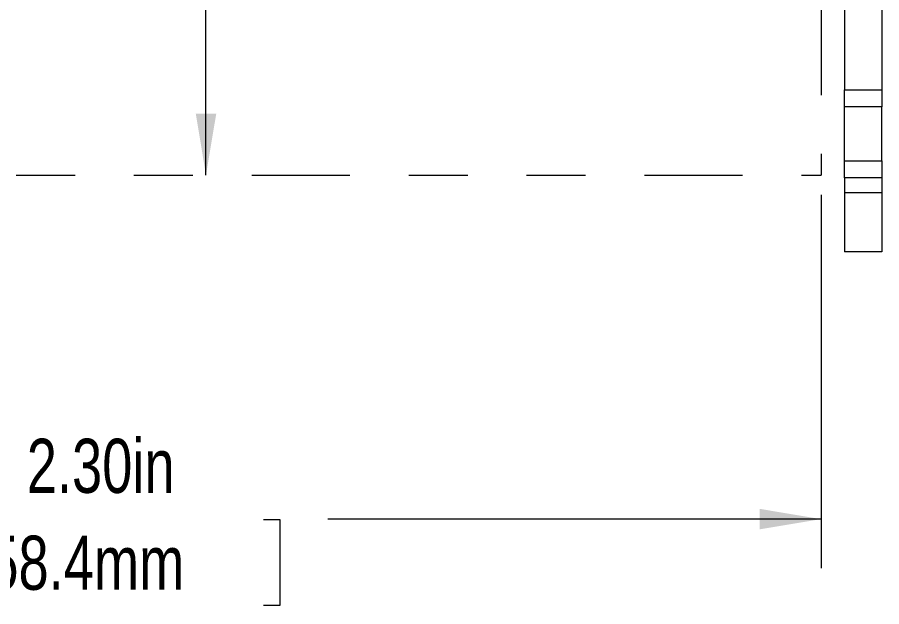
# Paper-space layout 'Inside Dim' of a CAD drawing. Header units: inches. Extents: x 0.04 to 7.3, y 0.02 to 5.63.
# Drawn here: x 1.908 to 3.376, y 3.415 to 4.415 of the extents above; entities that cross this region are included whole.
import ezdxf

# ---------------------------------------------------------------- set-up
doc = ezdxf.new("R2010")
doc.units = ezdxf.units.IN
doc.header["$MEASUREMENT"] = 0
doc.linetypes.add('PHANTOM', pattern=[0.5, 0.25, -0.05, 0.05, -0.05, 0.05, -0.05])
doc.styles.add('SLDTEXTSTYLE0', font='TXT', dxfattribs={"width": 0.75})
doc.dimstyles.new('SLDDIMSTYLE3', dxfattribs={"dimtxt": 0.091864, "dimasz": 0.104, "dimexe": 0, "dimexo": 0.0625, "dimgap": 0.022966, "dimtad": 0, "dimtih": 1, "dimtoh": 1, "dimrnd": 1e-09, "dimzin": 4, "dimdsep": 46, "dimtxsty": 'SLDTEXTSTYLE0', "dimsah": 1, "dimcen": 0.09, "dimadec": 0, "dimazin": 1, "dimtfac": 1, "dimtofl": 0, "dimtmove": 0, "dimatfit": 3, "dimfxl": 1, "dimfrac": 2, "dimtolj": 1, "dimtzin": 12, "dimarcsym": 0})
doc.dimstyles.new('SLDDIMSTYLE5', dxfattribs={"dimtxt": 0.091864, "dimasz": 0.104, "dimexe": 0, "dimexo": 0.0625, "dimgap": 0.022966, "dimtad": 0, "dimtih": 1, "dimtoh": 1, "dimrnd": 1e-09, "dimdsep": 46, "dimtxsty": 'SLDTEXTSTYLE0', "dimsah": 1, "dimcen": 0.09, "dimadec": 0, "dimazin": 2, "dimtfac": 1, "dimtofl": 0, "dimtmove": 0, "dimatfit": 3, "dimfxl": 1, "dimfrac": 2, "dimtolj": 1, "dimtzin": 12, "dimarcsym": 0})

# ---------------------------------------------------------------- blocks, each defined once
blk = doc.blocks.new('_D_8')
at = {"color": 7, "linetype": 'Continuous', "lineweight": 0, "ltscale": 0.666667}
for p, q in [((2.2284, 5.1375), (2.2284, 4.8079)), ((1.9948, 4.642), (1.9668, 4.642)), ((1.9668, 4.642), (1.9668, 4.4962)), ((2.462, 4.642), (2.49, 4.642)), ((2.49, 4.642), (2.49, 4.4962)), ((1.9668, 4.4962), (1.9948, 4.4962)), ((2.49, 4.4962), (2.462, 4.4962)), ((2.2284, 4.1475), (2.2284, 4.4775))]:
    blk.add_line(p, q, dxfattribs=at)
for points in [[(2.2284, 5.1375), (2.2111, 5.0335), (2.2458, 5.0335)], [(2.2284, 4.1475), (2.2458, 4.2515), (2.2111, 4.2515)]]:
    blk.add_solid(points, dxfattribs=at)
at = {"color": 7, "linetype": 'Continuous', "lineweight": 0, "ltscale": 0.666667, "char_height": 0.09186, "attachment_point": 1, "style": 'SLDTEXTSTYLE0'}
for s, insert in [('0.99in', (2.0601, 4.7791)), ('25.1mm', (1.9948, 4.6146))]:
    blk.add_mtext(s, dxfattribs=dict(at, insert=insert))
blk = doc.blocks.new('_D_9')
at = {"color": 7, "linetype": 'Continuous', "lineweight": 0, "ltscale": 0.666667}
for p, q in [((0.9728, 4.1142), (0.9728, 3.4803)), ((3.2728, 4.1142), (3.2728, 3.4803)), ((0.9728, 3.5636), (1.7494, 3.5636)), ((1.8588, 3.5629), (1.8308, 3.5629)), ((1.8308, 3.5629), (1.8308, 3.4171)), ((2.3261, 3.5629), (2.354, 3.5629)), ((2.354, 3.5629), (2.354, 3.4171)), ((3.2728, 3.5636), (2.4354, 3.5636)), ((1.8308, 3.4171), (1.8588, 3.4171)), ((2.354, 3.4171), (2.3261, 3.4171))]:
    blk.add_line(p, q, dxfattribs=at)
for points in [[(0.9728, 3.5636), (1.0768, 3.5463), (1.0768, 3.581)], [(3.2728, 3.5636), (3.1688, 3.581), (3.1688, 3.5463)]]:
    blk.add_solid(points, dxfattribs=at)
at = {"color": 7, "linetype": 'Continuous', "lineweight": 0, "ltscale": 0.666667, "char_height": 0.09186, "attachment_point": 1, "style": 'SLDTEXTSTYLE0'}
for s, insert in [('2.30in', (1.9241, 3.7)), ('58.4mm', (1.8588, 3.5355))]:
    blk.add_mtext(s, dxfattribs=dict(at, insert=insert))

psp = doc.layouts.new('Inside Dim')

# ---------------------------------------------------------------- linework, layer by layer
at = {"color": 7, "linetype": 'Continuous', "lineweight": 15, "ltscale": 0.666667}
for p, q in [((3.3128, 4.9927), (3.3128, 4.2924)), ((3.3758, 4.9927), (3.3758, 4.2924)), ((3.3128, 4.2924), (3.3758, 4.2924)), ((3.3128, 4.2632), (3.3128, 4.2924)), ((3.3758, 4.2924), (3.3758, 4.2632)), ((3.3758, 4.2632), (3.3128, 4.2632)), ((3.3128, 4.1719), (3.3128, 4.2632)), ((3.3758, 4.1719), (3.3758, 4.2632)), ((3.3128, 4.1719), (3.3758, 4.1719)), ((3.3128, 4.1427), (3.3128, 4.1719)), ((3.3758, 4.1719), (3.3758, 4.1427)), ((3.3758, 4.1427), (3.3128, 4.1427)), ((3.3128, 4.1427), (3.3128, 4.1175)), ((3.3758, 4.1427), (3.3758, 4.1175)), ((3.3758, 4.1175), (3.3128, 4.1175)), ((3.3128, 4.1175), (3.3128, 4.0175)), ((3.3758, 4.1175), (3.3758, 4.0175)), ((3.3758, 4.0175), (3.3128, 4.0175))]:
    psp.add_line(p, q, dxfattribs=at)
at = {"color": 7, "linetype": 'PHANTOM', "lineweight": 15, "ltscale": 0.666667}
for p in [(3.2728, 4.45), (0.9728, 4.1475)]:
    psp.add_line(p, (3.2728, 4.1475), dxfattribs=at)

# ---------------------------------------------------------------- dimensions: what is measured, and where the dimension line sits
at = {"color": 7, "linetype": 'Continuous', "lineweight": 0, "ltscale": 0.666667}
dim = psp.add_linear_dim(base=(2.2284, 4.1475), p1=(3.2728, 5.1375), p2=(3.2728, 4.1475), angle=90, dimstyle='SLDDIMSTYLE5', dxfattribs=at)
dim.commit()
dim.dimension.update_dxf_attribs({"geometry": '_D_8', "text_midpoint": (2.2284, 4.6427), "dimtype": 160})
dim = psp.add_linear_dim(base=(3.2728, 3.5636), p1=(0.9728, 4.1475), p2=(3.2728, 4.1475), dimstyle='SLDDIMSTYLE3', dxfattribs=at)
dim.commit()
dim.dimension.update_dxf_attribs({"geometry": '_D_9', "text_midpoint": (2.0924, 3.5636), "dimtype": 160})

doc.saveas('drawing.dxf')
